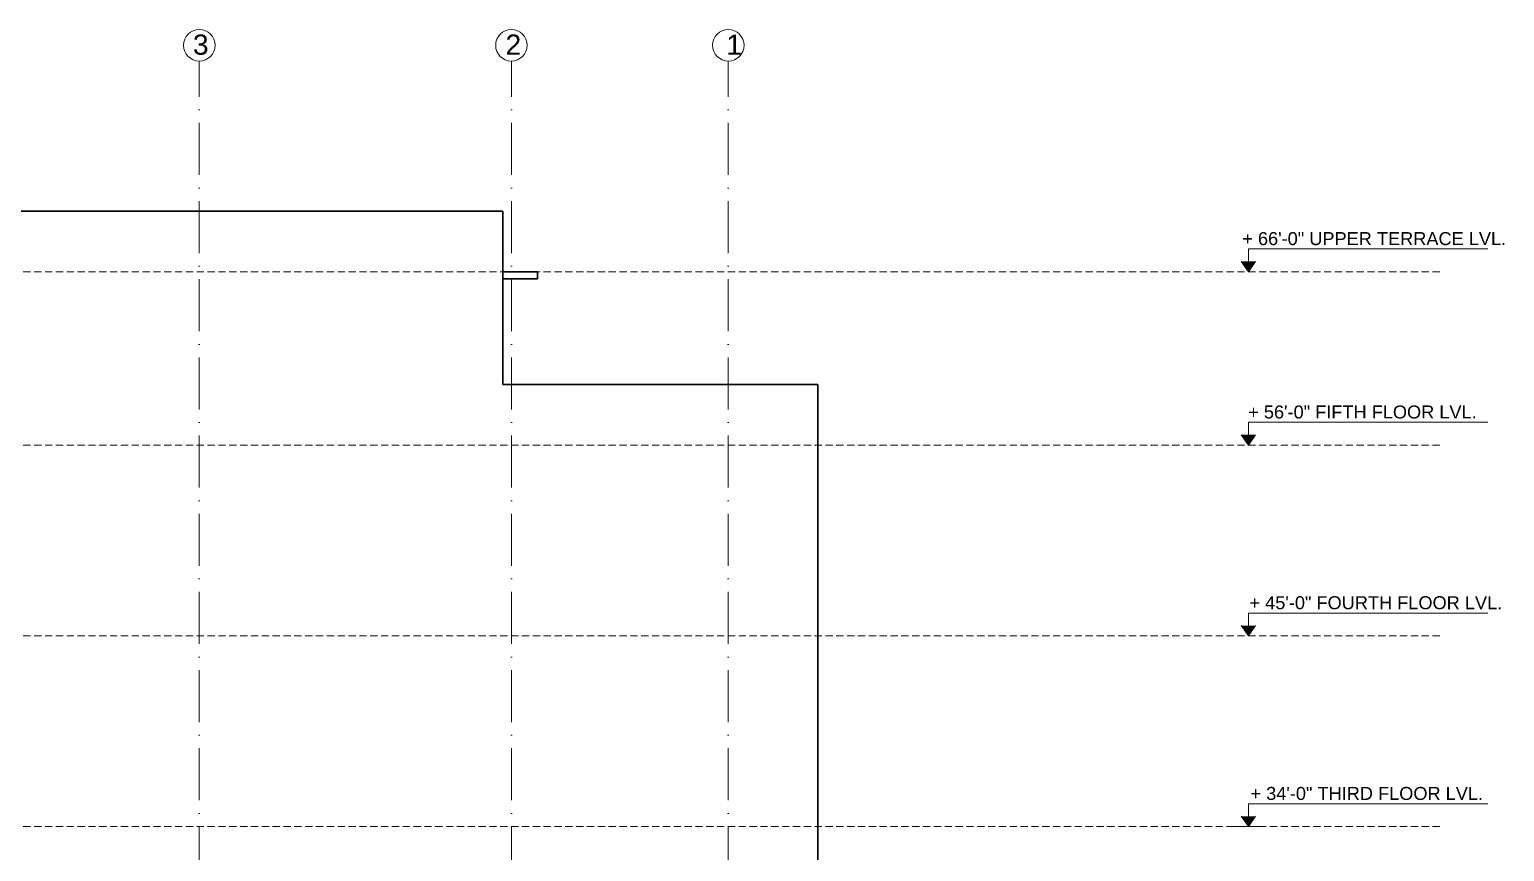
# Model space of a CAD drawing. Header units: inches. Extents: x 10755 to 33653, y -10992 to 10708.
# Drawn here: x 27783 to 28804, y 2079 to 2648 of the extents above; entities that cross this region are included whole.
import ezdxf

# ---------------------------------------------------------------- set-up
doc = ezdxf.new("R2010")
doc.units = ezdxf.units.IN
doc.header["$MEASUREMENT"] = 0
doc.linetypes.add('ACAD_ISO10W100', pattern=[18, 12, -3, 0, -3])
doc.linetypes.add('DASHED', pattern=[0.75, 0.5, -0.25])
for name, color, linetype, lineweight in [('centerline', 9, 'ACAD_ISO10W100', 5), ('elevation4', 202, 'Continuous', 35), ('hatch 2', 8, 'Continuous', 13), ('hatch3', 43, 'Continuous', 5), ('title text 1', 113, 'Continuous', 25)]:
    doc.layers.add(name, color=color, linetype=linetype, lineweight=lineweight)
doc.layers.add('T-TEXT', color=230, linetype='Continuous')
doc.styles.add('Prajwal', font='stylu.ttf', dxfattribs={"height": 9})
doc.styles.add('suren', font='times.ttf', dxfattribs={"height": 4})

msp = doc.modelspace()

# ---------------------------------------------------------------- hatches: boundary and pattern name
at = {"layer": 'hatch 2', "ltscale": 30}
for points in [[(28621.812, 2487.646), (28631.89, 2487.646), (28626.851, 2480.522)], [(28621.812, 2367.646), (28631.89, 2367.646), (28626.851, 2360.522)], [(28621.812, 2235.646), (28631.89, 2235.646), (28626.851, 2228.522)], [(28621.812, 2103.646), (28631.89, 2103.646), (28626.851, 2096.522)]]:
    msp.add_hatch(color=256, dxfattribs=at).paths.add_polyline_path(points)

# ---------------------------------------------------------------- linework, layer by layer
at = {"layer": 'centerline', "ltscale": 3}
for p, q in [((27900.963, 1519.645), (27900.963, 2626.34)), ((28116.963, 1519.645), (28116.963, 2626.34)), ((28266.963, 1519.645), (28266.963, 2626.34))]:
    msp.add_line(p, q, dxfattribs=at)
at = {"layer": 'centerline', "linetype": 'Continuous'}
for centre in [(27900.963, 2637.252), (28116.963, 2637.252), (28266.963, 2637.252)]:
    msp.add_circle(centre, 10.912, dxfattribs=at)
at = {"layer": 'elevation4', "linetype": 'Continuous', "ltscale": 30}
for p, q in [((28110.963, 2522.522), (27693.963, 2522.522)), ((28110.963, 2522.522), (28110.963, 2402.522)), ((28110.963, 2480.522), (28134.963, 2480.522)), ((28134.963, 2480.522), (28134.963, 2475.522)), ((28134.963, 2475.522), (28110.963, 2475.522)), ((28328.963, 2402.522), (28110.963, 2402.522)), ((28328.963, 2228.522), (28328.963, 2402.522)), ((28328.963, 2090.522), (28328.963, 2228.522)), ((28328.963, 1952.522), (28328.963, 2090.522))]:
    msp.add_line(p, q, dxfattribs=at)
at = {"layer": 'hatch 2', "ltscale": 30}
for p, q in [((28626.851, 2480.522), (28626.851, 2496.284)), ((28626.851, 2496.284), (28792.549, 2496.284)), ((28626.851, 2480.522), (28621.812, 2487.646)), ((28626.851, 2480.522), (28631.89, 2487.646)), ((28626.851, 2376.284), (28792.549, 2376.284)), ((28626.851, 2360.522), (28626.851, 2376.284)), ((28626.851, 2360.522), (28621.812, 2367.646)), ((28626.851, 2360.522), (28631.89, 2367.646)), ((28626.851, 2228.522), (28621.812, 2235.646)), ((28626.851, 2244.284), (28792.549, 2244.284)), ((28626.851, 2228.522), (28626.851, 2244.284)), ((28626.851, 2228.522), (28631.89, 2235.646)), ((28626.851, 2096.522), (28621.812, 2103.646)), ((28626.851, 2112.284), (28792.549, 2112.284)), ((28626.851, 2096.522), (28626.851, 2112.284)), ((28626.851, 2096.522), (28631.89, 2103.646)), ((28614.534, 2096.522), (28639.168, 2096.522)), ((28614.564, 2096.522), (28639.199, 2096.522))]:
    msp.add_line(p, q, dxfattribs=at)
at = {"layer": 'hatch3', "linetype": 'DASHED', "lineweight": 0, "ltscale": 10}
for p, q in [((28759.226, 2480.522), (26762.932, 2480.522)), ((28759.226, 2360.522), (26762.932, 2360.522)), ((28759.226, 2228.522), (26762.932, 2228.522)), ((28759.226, 2096.522), (26762.932, 2096.522))]:
    msp.add_line(p, q, dxfattribs=at)

# ---------------------------------------------------------------- texts
at = {"layer": 'T-TEXT', "ltscale": 100, "char_height": 14, "width": 12.94397, "attachment_point": 1, "style": 'suren'}
for s, insert in [('{\\fArial|b0|i0|c0|p34;3}', (27896.557, 2644.69)), ('{\\fArial|b0|i0|c0|p34;2}', (28112.866, 2644.69)), ('{\\fArial|b0|i0|c0|p34;1}', (28265.632, 2644.69))]:
    msp.add_mtext(s, dxfattribs=dict(at, insert=insert))
at = {"layer": 'title text 1', "char_height": 9, "width": 288.36124, "attachment_point": 3, "style": 'Prajwal'}
for s, insert in [('\\pi-42.13;{\\fArial|b0|i0|c0|p34;+ 66\'-0" UPPER TERRACE LVL.}', (28805.211, 2507.93)), ('\\pi-42.13;{\\fArial|b0|i0|c0|p34;+ 56\'-0" FIFTH FLOOR LVL.}', (28784.838, 2387.93)), ('\\pi-42.13;{\\fArial|b0|i0|c0|p34;+ 45\'-0" FOURTH FLOOR LVL.}', (28802.484, 2255.93)), ('\\pi-42.13;{\\fArial|b0|i0|c0|p34;+ 34\'-0" THIRD FLOOR LVL.}', (28789.213, 2123.93))]:
    msp.add_mtext(s, dxfattribs=dict(at, insert=insert))

doc.saveas('drawing.dxf')
